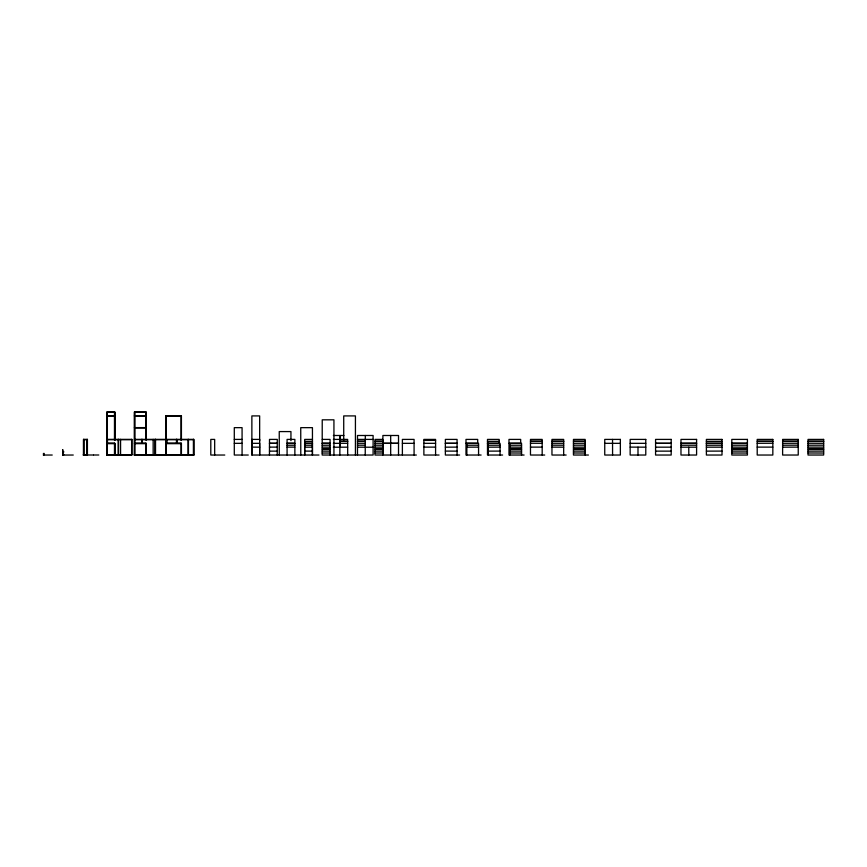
<?xml version="1.0" encoding="UTF-8"?>
<svg xmlns="http://www.w3.org/2000/svg" width="867" height="867" viewBox="0 0 867 867"><rect width="100%" height="100%" fill="white"/><g stroke="black" fill="none" stroke-linecap="round" stroke-linejoin="round"><path stroke-width="1.3" d="M107.356 412.302L114.477 412.302M134.775 412.302L145.819 412.302M106.999 415.857L114.834 415.857M134.418 415.857L146.165 415.857M107.096 415.965L114.737 415.965M134.515 415.965L146.068 415.965M165.846 415.965L181.322 415.965M107.356 416.214L114.477 416.214M134.775 416.214L145.819 416.214M166.106 416.214L181.062 416.214M134.418 427.615L146.165 427.615M134.775 427.962L145.819 427.962M333.372 435.494L343.885 435.494M106.999 439.363L131.968 439.363L131.968 455.034L106.608 455.002M134.418 439.363L193.753 439.363L193.753 455.034L193.731 439.385M234.296 439.406L242.077 439.406M312.488 439.406L304.707 439.406L304.707 455.034L304.61 443.33L312.488 443.351M322.286 439.406L330.067 439.406L330.067 455.034M333.372 439.406L347.645 439.406L347.689 455.034M357.432 439.406L373.103 439.406M83.85 439.721L87.058 439.721M107.356 439.721L131.621 439.721M134.775 439.721L193.406 439.721M423.876 440.414L435.581 440.371M304.707 441.39L312.488 441.346M487.482 441.346L499.186 441.346M706.388 441.346L722.005 441.346M106.999 443.275L114.834 443.275L114.834 455.034M134.418 443.275L146.165 443.275L146.165 455.034M269.496 443.308L277.288 443.308M287.075 443.243L294.867 443.297M304.707 443.308L312.488 443.308M322.286 443.243L330.067 443.297M339.853 443.297L347.645 443.297M357.432 443.243L365.224 443.297M375.01 443.243L398.517 443.308M445.367 443.308L457.072 443.308M465.991 443.243L477.695 443.297M487.482 443.308L499.186 443.308M508.983 443.297L520.677 443.243M530.474 443.243L542.178 443.297M551.965 443.243L563.669 443.297M573.455 443.297L585.16 443.243M655.571 443.308L671.188 443.308M680.974 443.297L696.591 443.243M706.388 443.308L722.005 443.308M731.802 443.243L747.419 443.297M757.205 443.297L772.833 443.243M782.619 443.297L798.236 443.243M808.033 443.243L823.65 443.297M134.515 443.373L146.068 443.373M165.846 443.373L181.322 443.373M234.296 443.33L242.077 443.33M251.874 443.33L259.656 443.33L259.656 455.034L259.71 439.406L251.929 439.406L251.929 455.034M269.453 443.33L277.288 443.351M287.031 443.33L294.813 443.33M322.188 443.33L329.969 443.33M333.372 443.33L340.081 443.33M382.9 443.351L398.517 443.351M402.386 443.33L414.079 443.33M423.876 443.33L435.581 443.33M445.367 443.351L457.072 443.351M487.482 443.351L500.053 443.33L500.053 455.034M604.743 443.33L620.36 443.33M630.157 443.33L645.774 443.33M655.571 443.33L671.188 443.351M680.974 443.33L696.591 443.33M706.388 443.33L722.005 443.351M731.802 443.33L747.419 443.33M107.356 443.633L114.477 443.633M134.775 443.633L145.819 443.633M166.106 443.633L181.062 443.633M287.031 445.248L294.813 445.204M304.61 445.204L312.391 445.248M322.188 445.248L329.969 445.204M357.432 445.172L365.224 445.215M375.01 445.172L382.791 445.215M466.858 445.248L478.562 445.204M488.359 445.248L500.053 445.204M509.85 445.248L521.555 445.204M551.965 445.172L563.669 445.215M573.455 445.172L585.16 445.172M680.974 445.248L696.591 445.204M706.388 445.248L722.005 445.204M731.802 445.204L747.419 445.204M782.619 445.215L798.236 445.172M808.033 445.215L823.65 445.172M251.874 447.123L259.656 447.177M269.453 447.123L277.234 447.123M287.031 447.123L294.813 447.123M304.61 447.177L312.391 447.177M322.188 447.123L329.969 447.177M333.372 447.242L347.645 447.177M357.432 447.177L373.103 447.242M375.01 447.123L382.791 447.123M423.876 447.123L435.581 447.123M445.367 447.177L457.072 447.123M466.858 447.177L478.562 447.123M488.359 447.177L500.053 447.123M509.85 447.123L521.555 447.177M530.474 447.123L542.178 447.123M551.965 447.123L563.669 447.177M573.455 447.177L585.16 447.177M630.157 447.123L645.774 447.177M655.571 447.177L671.188 447.177M680.974 447.177L696.591 447.177M706.388 447.177L722.005 447.177M731.802 447.123L747.419 447.177M757.205 447.123L772.833 447.123M782.619 447.177L798.236 447.123M808.033 447.123L823.65 447.123M269.453 451.133L277.234 451.133M304.61 451.089L312.391 451.133M322.188 451.089L329.969 451.133M375.01 451.133L382.791 451.089M445.367 451.089L457.072 451.133M488.359 451.133L500.053 451.089M509.85 451.089L521.555 451.089M573.455 451.089L585.16 451.133M655.571 451.133L671.188 451.133M706.388 451.133L722.005 451.089M731.802 451.089L747.419 451.089M808.033 451.133L823.65 451.089M62.933 451.902L63.909 451.902M322.188 453.018L329.969 453.018M375.01 453.018L382.791 452.975M509.85 452.975L521.555 453.018M573.455 452.975L585.16 453.018M731.802 453.018L747.419 453.018M808.033 452.975L823.65 453.018M43.35 453.463L44.325 453.463M83.85 454.676L87.058 454.676M107.356 454.676L131.621 454.676M134.775 454.676L193.406 454.676M43.372 454.742L44.315 454.742M62.695 454.861L63.898 454.742M142.112 454.774L166.377 454.774M43.35 455.034L52.226 455.034M73.261 455.034L62.738 455.056L62.695 449.572L62.988 454.861M83.113 455.002L93.452 455.002M93.82 455.002L98.795 455.002M134.027 455.002L194.143 455.002M224.781 455.034L210.8 455.034L210.8 439.406L214.669 439.406L214.669 455.034M248.276 455.034L234.296 455.034L234.296 427.659L242.077 427.659L242.077 455.034M318.948 455.034L251.874 455.034L251.874 415.911L259.656 415.911L259.656 440.631M416.366 455.034L375.01 455.034L375.01 439.406L382.791 439.406L382.791 455.034L382.9 435.494L398.517 435.494L398.517 455.034M439.07 455.034L423.876 455.034L423.876 439.406L435.581 439.406L435.581 455.034M459.618 455.034L445.367 455.034L445.367 439.406L457.072 439.406L457.072 455.034M481.109 455.034L465.991 455.034L465.991 439.406L477.695 439.406L477.695 443.46M502.6 455.034L487.482 455.034L487.482 439.406L499.186 439.406L499.186 443.525M524.101 455.034L508.983 455.034L508.983 439.406L520.677 439.406L520.677 443.46M544.714 455.034L530.474 455.034L530.474 439.406L542.178 439.406L542.178 455.034M566.162 455.034L551.965 455.034L551.965 439.406L563.669 439.406L563.669 455.034M588.411 455.034L573.455 455.034L573.455 439.406L585.16 439.406L585.16 455.034M688.766 447.177L688.81 455.034M637.993 447.177L637.993 455.034M612.536 439.406L612.579 455.034M521.555 455.034L521.555 443.33L509.85 443.33L509.85 455.034M488.359 443.33L488.359 455.034M478.562 455.034L478.562 443.33L466.858 443.33L466.858 455.034M414.079 455.034L414.079 439.406L402.386 439.406L402.386 455.034M390.681 435.494L390.681 455.034M365.321 435.494L365.224 455.034M357.486 455.034L357.486 435.494L373.103 435.494L373.103 455.034L322.188 455.034L322.231 419.823L333.936 419.823L333.936 455.034M355.427 455.034L355.427 415.911L343.722 415.911L343.722 440.187M339.907 447.231L339.907 435.494L339.853 455.034M312.488 455.034L312.434 427.659L300.741 427.659L300.784 455.034M312.391 443.33L312.391 455.034M294.867 455.034L294.867 439.406L287.075 439.406L287.075 455.034M290.944 440.642L290.944 431.582L279.239 431.582L279.293 455.034M277.234 455.034L277.288 439.406L269.496 439.406L269.453 455.034M193.406 439.363L193.406 455.034M188.453 439.385L188.453 455.002M188.074 439.363L188.074 455.034M181.42 440.176L181.42 415.857L165.749 415.857L165.749 440.176M181.42 455.034L181.42 443.275L165.749 443.275L165.749 455.034M181.062 415.857L181.062 440.176M181.062 443.275L181.062 455.034M176.879 439.363L176.879 443.33M176.619 439.461L176.619 443.33M176.521 439.363L176.521 443.275M166.735 439.363L166.735 443.275M166.637 439.461L166.637 443.33M166.377 439.363L166.377 443.33M166.28 439.461L166.28 443.33M166.106 415.857L166.106 455.034M155.529 439.363L155.529 455.034M155.28 439.461L155.28 454.937M155.182 439.363L155.182 455.034M153.156 439.363L153.156 455.034M146.165 440.219L146.165 411.944L134.418 411.944L134.418 455.034M145.819 411.944L145.819 439.721M145.819 443.275L145.819 455.034M142.112 439.363L142.112 443.33M141.765 439.363L141.863 443.33M134.775 411.944L134.775 455.034M134.515 412.042L134.515 454.937M131.621 439.363L131.621 455.034M120.567 439.363L120.567 455.034M118.551 439.363L118.551 455.034M118.205 439.363L118.205 455.034M114.834 440.219L114.834 411.944L106.999 411.944L106.999 455.034M114.737 412.042L114.737 440.187M114.737 454.937L114.737 443.373L107.096 443.373L107.096 454.937M114.477 411.944L114.477 440.219M114.477 443.275L114.477 455.034M107.454 439.461L107.454 443.33M107.356 411.944L107.356 455.034M107.096 412.042L107.096 440.154M87.415 455.034L87.415 439.363L83.503 439.363L83.503 455.034M87.318 439.461L87.318 454.937M87.058 439.363L87.058 455.034M83.85 439.363L83.85 455.034M83.6 439.461L83.6 454.937M620.36 439.406L604.743 439.406L604.743 455.034L620.36 455.034L620.36 439.406M645.774 439.406L630.157 439.406L630.157 455.034L645.774 455.034L645.774 439.406M671.188 439.406L655.571 439.406L655.571 455.034L671.188 455.034L671.188 439.406M696.591 439.406L680.974 439.406L680.974 455.034L696.591 455.034L696.591 439.406M722.005 439.406L706.388 439.406L706.388 455.034L722.005 455.034L722.005 439.406M747.419 439.406L731.802 439.406L731.802 455.034L747.419 455.034L747.419 439.406M772.833 439.406L757.205 439.406L757.205 455.034L772.833 455.034L772.833 439.406M798.236 439.406L782.619 439.406L782.619 455.034L798.236 455.034L798.236 439.406M823.65 439.406L808.033 439.406L808.033 455.034L823.65 455.034L823.65 439.406M347.645 441.303L339.853 441.303L347.645 441.357M365.224 441.303L357.432 441.303L365.224 441.357M382.791 441.303L375.01 441.303L382.791 441.357M542.178 441.303L530.474 441.303L542.178 441.357M563.669 441.303L551.965 441.303L563.669 441.357M585.16 441.303L573.455 441.303L585.16 441.357M772.833 441.303L757.205 441.303L772.833 441.357M798.236 441.303L782.619 441.303L798.236 441.357M823.65 441.303L808.033 441.303L823.65 441.357M329.969 449.095L322.188 449.095L329.969 449.139M382.791 449.095L375.01 449.095L382.791 449.139M521.555 449.095L509.85 449.095L521.555 449.139M585.16 449.095L573.455 449.095L585.16 449.139M747.419 449.095L731.802 449.095L747.419 449.139M823.65 449.095L808.033 449.095L823.65 449.139"/></g></svg>
